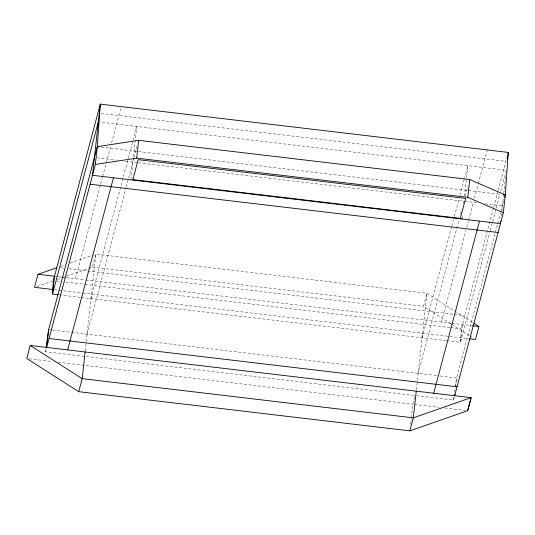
<?xml version="1.0" encoding="UTF-8"?>
<svg xmlns="http://www.w3.org/2000/svg" width="535" height="535" viewBox="0 0 535 535"><rect width="100%" height="100%" fill="white"/><g stroke="black" fill="none" stroke-linecap="round" stroke-linejoin="round"><path stroke-width="0.4" stroke-dasharray="2.67 2.01" d="M493.477 207.941L461.297 328.878L460.508 342.326L447.42 340.782M85.212 351.161L86.182 342.26M86.269 341.457L95.825 254.112L426.937 293.3L472.599 322.451M130.921 179.847L136.759 126.474L133.121 140.15M410.559 424.395L411.174 418.738M411.261 417.929L412.766 404.179L415.08 395.499M416.411 389.54L426.937 293.3L423.473 306.328L450.871 323.815M462.033 219.036L462.474 214.99M464.52 196.278L467.871 165.663L464.661 177.727M455.726 385.996L456.616 377.911L497.49 224.292M462.454 324.538L460.508 342.326L490.04 231.334M501.262 216.307L501.79 211.452M501.883 210.643L503.676 194.205M503.769 193.382L505.582 176.831M414.25 395.398L45.535 351.756L45.99 348.479M416.712 395.693L453.513 400.046L453.974 396.763M454.663 391.847L456.616 377.911L437.804 375.684M45.535 351.756L46.498 348.145M75.442 278.735L102.406 177.406M102.62 176.603L110.745 146.062M111.601 142.852L121.044 107.354M66.574 276.14L92.361 267.139L95.825 254.112L94.26 254.66M90.963 298.59L132.907 140.952M87.071 334.174L126.019 187.792M126.233 186.989L133.897 158.179M134.104 157.404L136.993 146.55M422.075 337.779L451.607 226.786M451.821 225.984L453.533 219.551M454.389 216.334L459.097 198.639M459.953 195.422L464.447 178.529M418.183 373.363L459.057 219.745M460.555 214.114L461.411 210.897M463.337 203.654L463.979 201.247L138.672 162.747M465.423 195.817L468.105 185.739M441.482 322.057L465.878 230.371M466.734 227.154L468.446 220.728M468.66 219.925L473.575 201.441M474.431 198.224L478.069 184.562M478.283 183.759L487.278 149.934M493.691 207.139L497.965 191.062M498.179 190.259L506.866 157.618M490.254 230.531L496.032 208.817M496.246 208.015L499.884 194.339M500.74 191.122L506.304 170.21L99.958 122.12M497.704 223.49L500.486 213.03M500.7 212.228L503.649 201.14M453.513 400.046L454.476 396.428M60.662 266.39L64.568 265.026M70.038 263.113L93.485 254.934M36.882 286.506L52.51 281.049M57.198 279.417L65.792 276.414M101.128 113.427L505.876 161.329M101.409 147.138L501.208 194.452M96.882 157.798L116.51 160.119M125.504 161.189L137.843 162.647M464.795 201.341L477.875 202.892M485.238 203.761L502.412 205.794M92.361 267.139L423.473 306.328M60.876 267.821L64.1 268.202M68.941 268.771L453.533 314.292M454.335 314.386L464.821 315.63M55.279 276.348L57.7 276.635M58.502 276.729L65.765 277.585M66.567 277.685L84.971 279.858M85.76 279.952L451.159 323.2M451.968 323.294L471.516 325.608M56.636 280.989L59.953 281.377M65.758 282.065L84.002 284.225M84.831 284.319L449.688 327.507M450.517 327.601L461.297 328.878M54.43 289.682L81.775 292.919M82.604 293.013L468.827 338.729M59.071 294.818L80.33 297.333M81.146 297.433L446.605 340.681M49.454 329.721L51.902 330.015M52.724 330.108L436.988 375.59M29.238 358.784L52.43 361.533M58.228 362.222L412.766 404.179M414.404 404.373L438.994 407.282M444.725 407.964L465.216 410.385M451.573 324.263L469.135 335.472M469.837 335.92L473.355 338.167"/><path stroke-width="0.8" d="M504.679 197.268L505.301 194.941L469.75 179.539L138.639 140.351L97.317 146.657L48.631 329.627L46.685 347.416L95.37 164.446L97.317 146.657L100.272 104.131L508.25 152.415L505.301 194.941L503.355 212.729L454.67 395.706L454.844 394.088M85.118 351.97L82.203 378.653L78.739 391.68L409.85 430.869L467.677 410.679L471.141 397.652L30.214 345.47L26.75 358.497L78.739 391.68M95.37 164.446L136.692 158.139L138.639 140.351M416.237 391.152L413.314 417.842L409.85 430.869M503.355 212.729L467.804 197.328L469.75 179.539M467.677 410.679L471.141 397.652L413.314 417.842L82.203 378.653L30.214 345.47M500.733 221.156L500.466 223.583L92.481 175.299L100.272 104.131L53.319 280.594L52.524 294.043L58.248 294.718M507.454 159.697L508.25 152.415M46.104 347.656L48.631 329.627M56.757 267.754L37.998 274.301L34.534 287.328L53.6 289.582M98.326 121.926L52.524 294.043L54.47 276.254L37.998 274.301M67.657 349.903L113.453 177.78M460.314 218.387L465.631 198.411L138.177 159.657L132.867 179.633L462.146 218.601M433.698 393.218L479.494 221.102M474.01 323.347L478.925 326.484L475.461 339.511L469.656 338.822M97.317 146.657L98.955 146.851M503.662 194.747L505.301 194.941M136.692 158.139L467.804 197.328M90.114 184.207L498.092 232.498M472.338 325.708L478.925 326.484M49.059 338.508L457.037 386.792"/></g></svg>
